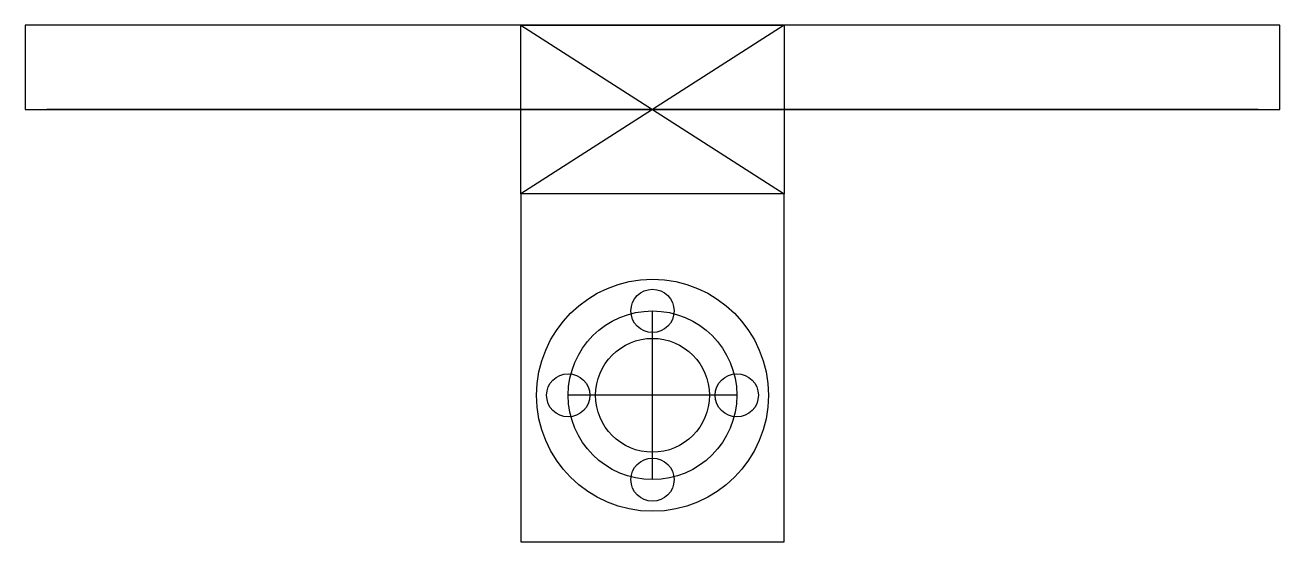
# Model space of a CAD drawing. Header units: millimetres. Extents: x -2 to 117, y -41 to 8.
import ezdxf

# ---------------------------------------------------------------- set-up
doc = ezdxf.new("R2010")
doc.units = ezdxf.units.MM
doc.layers.get('0').update_dxf_attribs({"linetype": 'CONTINUOUS'})

msp = doc.modelspace()

# ---------------------------------------------------------------- linework, layer by layer
for p, q in [((45, 8), (70, -8)), ((70, 8), (45, -8)), ((115, 0), (0, 0)), ((57.5, -35.1), (57.5, -19.1)), ((65.5, -27.1), (49.5, -27.1))]:
    msp.add_line(p, q)
for points in [[(-2.05, 0), (117.05, 0), (117.05, 8), (-2.05, 8)], [(45, 8), (70, 8), (70, -8), (45, -8), (45, -41), (70, -41), (70, -8), (45, -8)]]:
    msp.add_lwpolyline(points, close=True)
for centre, radius in [((57.5, -27.1), 11), ((57.5, -19.1), 2.05), ((57.5, -27.1), 8), ((57.5, -27.1), 5.4), ((49.5, -27.1), 2.05), ((65.5, -27.1), 2.05), ((57.5, -35.1), 2.05)]:
    msp.add_circle(centre, radius)

doc.saveas('drawing.dxf')
